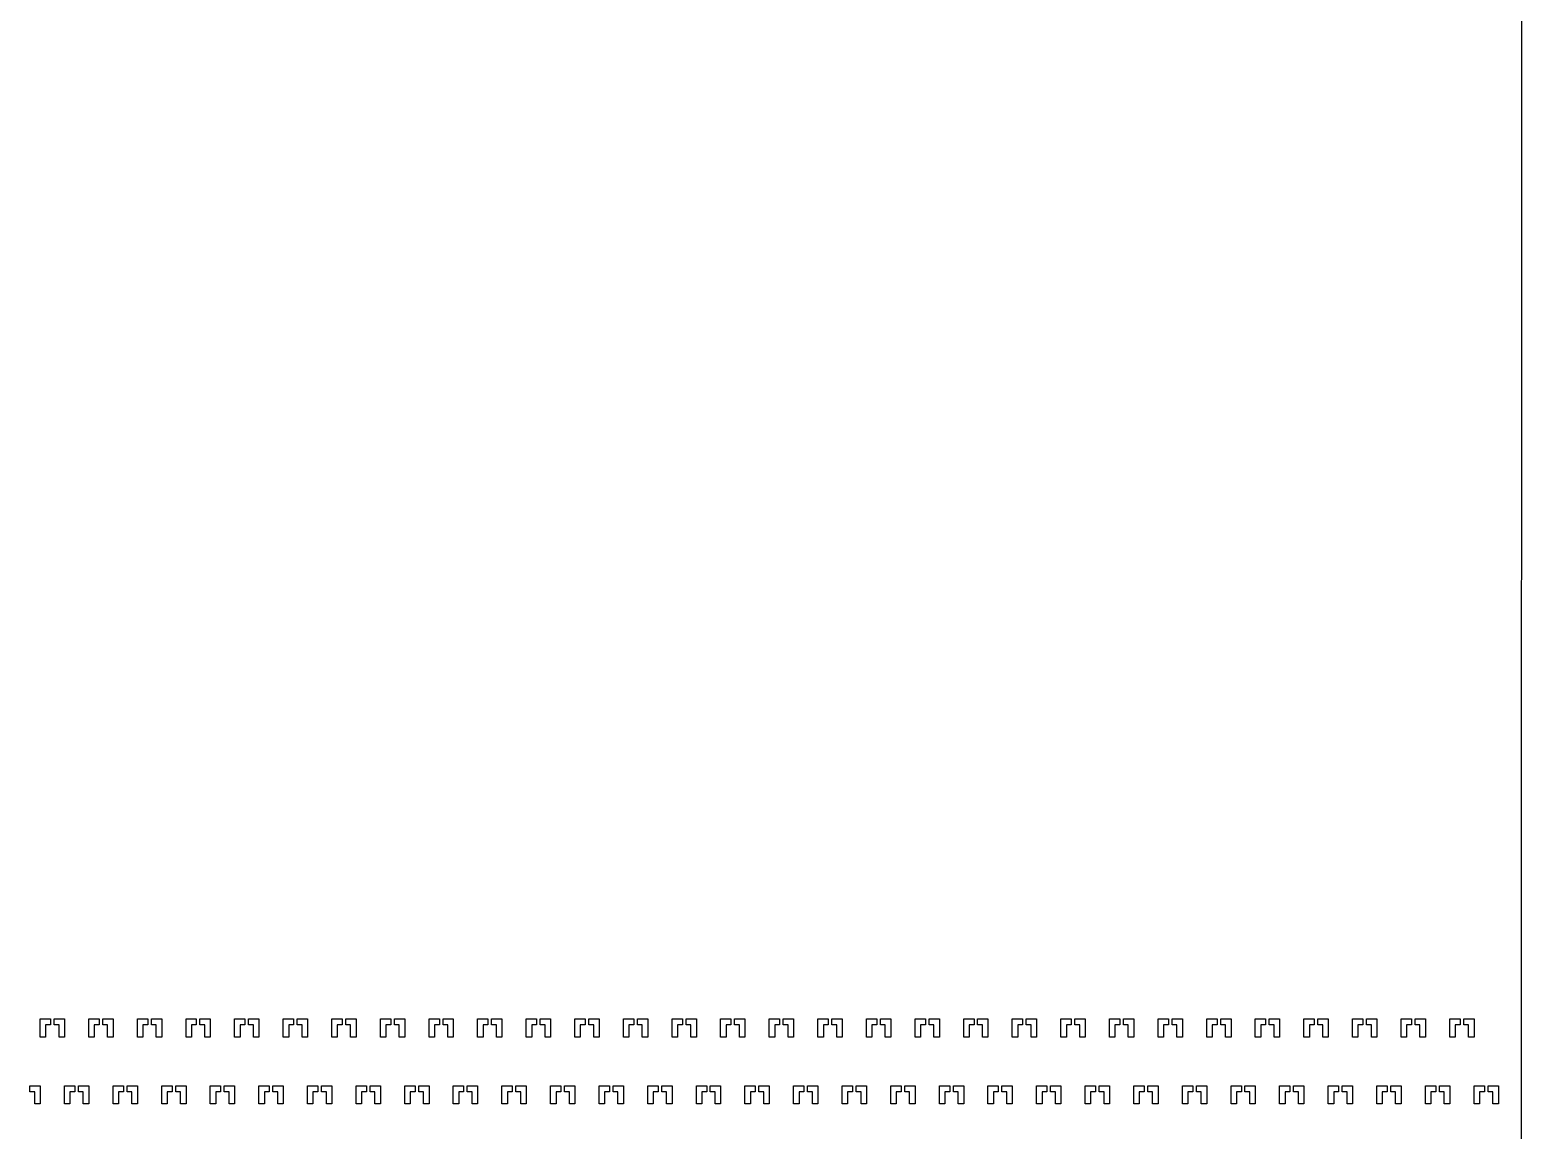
# Model space of a CAD drawing. Header units: millimetres. Extents: x 2102 to 86502, y 1818 to 64568.
# Drawn here: x 70635 to 71863, y 49872 to 50777 of the extents above; entities that cross this region are included whole.
import ezdxf

# ---------------------------------------------------------------- set-up
doc = ezdxf.new("R2010")
doc.units = ezdxf.units.MM
doc.layers.add('Layer-2', color=3, linetype='Continuous')

msp = doc.modelspace()

# ---------------------------------------------------------------- linework, layer by layer
at = {"layer": 'Layer-2'}
for p, q in [((71862.3, 45981.5), (71863.3, 52611.5)), ((70643.7, 49948.3), (70643.7, 49963.3)), ((70643.7, 49963.3), (70652.2, 49963.3)), ((70652.2, 49963.3), (70652.2, 49958.3)), ((70655.2, 49958.3), (70655.2, 49963.3)), ((70655.2, 49963.3), (70663.7, 49963.3)), ((70663.7, 49963.3), (70663.7, 49948.3)), ((70683.7, 49948.3), (70683.7, 49963.3)), ((70683.7, 49963.3), (70692.2, 49963.3)), ((70692.2, 49963.3), (70692.2, 49958.3)), ((70695.2, 49958.3), (70695.2, 49963.3)), ((70695.2, 49963.3), (70703.7, 49963.3)), ((70703.7, 49963.3), (70703.7, 49948.3)), ((70723.7, 49948.3), (70723.7, 49963.3)), ((70723.7, 49963.3), (70732.2, 49963.3)), ((70732.2, 49963.3), (70732.2, 49958.3)), ((70735.2, 49958.3), (70735.2, 49963.3)), ((70735.2, 49963.3), (70743.7, 49963.3)), ((70743.7, 49963.3), (70743.7, 49948.3)), ((70763.7, 49948.3), (70763.7, 49963.3)), ((70763.7, 49963.3), (70772.2, 49963.3)), ((70772.2, 49963.3), (70772.2, 49958.3)), ((70775.2, 49958.3), (70775.2, 49963.3)), ((70775.2, 49963.3), (70783.7, 49963.3)), ((70783.7, 49963.3), (70783.7, 49948.3)), ((70803.7, 49948.3), (70803.7, 49963.3)), ((70803.7, 49963.3), (70812.2, 49963.3)), ((70812.2, 49963.3), (70812.2, 49958.3)), ((70815.2, 49958.3), (70815.2, 49963.3)), ((70815.2, 49963.3), (70823.7, 49963.3)), ((70823.7, 49963.3), (70823.7, 49948.3)), ((70843.7, 49948.3), (70843.7, 49963.3)), ((70843.7, 49963.3), (70852.2, 49963.3)), ((70852.2, 49963.3), (70852.2, 49958.3)), ((70855.2, 49958.3), (70855.2, 49963.3)), ((70855.2, 49963.3), (70863.7, 49963.3)), ((70863.7, 49963.3), (70863.7, 49948.3)), ((70883.7, 49948.3), (70883.7, 49963.3)), ((70883.7, 49963.3), (70892.2, 49963.3)), ((70892.2, 49963.3), (70892.2, 49958.3)), ((70895.2, 49958.3), (70895.2, 49963.3)), ((70895.2, 49963.3), (70903.7, 49963.3)), ((70903.7, 49963.3), (70903.7, 49948.3)), ((70923.7, 49948.3), (70923.7, 49963.3)), ((70923.7, 49963.3), (70932.2, 49963.3)), ((70932.2, 49963.3), (70932.2, 49958.3)), ((70935.2, 49958.3), (70935.2, 49963.3)), ((70935.2, 49963.3), (70943.7, 49963.3)), ((70943.7, 49963.3), (70943.7, 49948.3)), ((70963.7, 49948.3), (70963.7, 49963.3)), ((70963.7, 49963.3), (70972.2, 49963.3)), ((70972.2, 49963.3), (70972.2, 49958.3)), ((70975.2, 49958.3), (70975.2, 49963.3)), ((70975.2, 49963.3), (70983.7, 49963.3)), ((70983.7, 49963.3), (70983.7, 49948.3)), ((71003.7, 49948.3), (71003.7, 49963.3)), ((71003.7, 49963.3), (71012.2, 49963.3)), ((71012.2, 49963.3), (71012.2, 49958.3)), ((71015.2, 49958.3), (71015.2, 49963.3)), ((71015.2, 49963.3), (71023.7, 49963.3)), ((71023.7, 49963.3), (71023.7, 49948.3)), ((71043.7, 49948.3), (71043.7, 49963.3)), ((71043.7, 49963.3), (71052.2, 49963.3)), ((71052.2, 49963.3), (71052.2, 49958.3)), ((71055.2, 49958.3), (71055.2, 49963.3)), ((71055.2, 49963.3), (71063.7, 49963.3)), ((71063.7, 49963.3), (71063.7, 49948.3)), ((71083.7, 49948.3), (71083.7, 49963.3)), ((71083.7, 49963.3), (71092.2, 49963.3)), ((71092.2, 49963.3), (71092.2, 49958.3)), ((71095.2, 49958.3), (71095.2, 49963.3)), ((71095.2, 49963.3), (71103.7, 49963.3)), ((71103.7, 49963.3), (71103.7, 49948.3)), ((71123.7, 49948.3), (71123.7, 49963.3)), ((71123.7, 49963.3), (71132.2, 49963.3)), ((71132.2, 49963.3), (71132.2, 49958.3)), ((71135.2, 49958.3), (71135.2, 49963.3)), ((71135.2, 49963.3), (71143.7, 49963.3)), ((71143.7, 49963.3), (71143.7, 49948.3)), ((71163.7, 49948.3), (71163.7, 49963.3)), ((71163.7, 49963.3), (71172.2, 49963.3)), ((71172.2, 49963.3), (71172.2, 49958.3)), ((71175.2, 49958.3), (71175.2, 49963.3)), ((71175.2, 49963.3), (71183.7, 49963.3)), ((71183.7, 49963.3), (71183.7, 49948.3)), ((71203.7, 49948.3), (71203.7, 49963.3)), ((71203.7, 49963.3), (71212.2, 49963.3)), ((71212.2, 49963.3), (71212.2, 49958.3)), ((71215.2, 49958.3), (71215.2, 49963.3)), ((71215.2, 49963.3), (71223.7, 49963.3)), ((71223.7, 49963.3), (71223.7, 49948.3)), ((71243.7, 49948.3), (71243.7, 49963.3)), ((71243.7, 49963.3), (71252.2, 49963.3)), ((71252.2, 49963.3), (71252.2, 49958.3)), ((71255.2, 49958.3), (71255.2, 49963.3)), ((71255.2, 49963.3), (71263.7, 49963.3)), ((71263.7, 49963.3), (71263.7, 49948.3)), ((71283.7, 49948.3), (71283.7, 49963.3)), ((71283.7, 49963.3), (71292.2, 49963.3)), ((71292.2, 49963.3), (71292.2, 49958.3)), ((71295.2, 49958.3), (71295.2, 49963.3)), ((71295.2, 49963.3), (71303.7, 49963.3)), ((71303.7, 49963.3), (71303.7, 49948.3)), ((71323.7, 49948.3), (71323.7, 49963.3)), ((71323.7, 49963.3), (71332.2, 49963.3)), ((71332.2, 49963.3), (71332.2, 49958.3)), ((71335.2, 49958.3), (71335.2, 49963.3)), ((71335.2, 49963.3), (71343.7, 49963.3)), ((71343.7, 49963.3), (71343.7, 49948.3)), ((71363.7, 49948.3), (71363.7, 49963.3)), ((71363.7, 49963.3), (71372.2, 49963.3)), ((71372.2, 49963.3), (71372.2, 49958.3)), ((71375.2, 49958.3), (71375.2, 49963.3)), ((71375.2, 49963.3), (71383.7, 49963.3)), ((71383.7, 49963.3), (71383.7, 49948.3)), ((71403.7, 49948.3), (71403.7, 49963.3)), ((71403.7, 49963.3), (71412.2, 49963.3)), ((71412.2, 49963.3), (71412.2, 49958.3)), ((71415.2, 49958.3), (71415.2, 49963.3)), ((71415.2, 49963.3), (71423.7, 49963.3)), ((71423.7, 49963.3), (71423.7, 49948.3)), ((71443.7, 49948.3), (71443.7, 49963.3)), ((71443.7, 49963.3), (71452.2, 49963.3)), ((71452.2, 49963.3), (71452.2, 49958.3)), ((71455.2, 49958.3), (71455.2, 49963.3)), ((71455.2, 49963.3), (71463.7, 49963.3)), ((71463.7, 49963.3), (71463.7, 49948.3)), ((71483.7, 49948.3), (71483.7, 49963.3)), ((71483.7, 49963.3), (71492.2, 49963.3)), ((71492.2, 49963.3), (71492.2, 49958.3)), ((71495.2, 49958.3), (71495.2, 49963.3)), ((71495.2, 49963.3), (71503.7, 49963.3)), ((71503.7, 49963.3), (71503.7, 49948.3)), ((71523.7, 49948.3), (71523.7, 49963.3)), ((71523.7, 49963.3), (71532.2, 49963.3)), ((71532.2, 49963.3), (71532.2, 49958.3)), ((71535.2, 49958.3), (71535.2, 49963.3)), ((71535.2, 49963.3), (71543.7, 49963.3)), ((71543.7, 49963.3), (71543.7, 49948.3)), ((71563.7, 49948.3), (71563.7, 49963.3)), ((71563.7, 49963.3), (71572.2, 49963.3)), ((71572.2, 49963.3), (71572.2, 49958.3)), ((71575.2, 49958.3), (71575.2, 49963.3)), ((71575.2, 49963.3), (71583.7, 49963.3)), ((71583.7, 49963.3), (71583.7, 49948.3)), ((71603.7, 49948.3), (71603.7, 49963.3)), ((71603.7, 49963.3), (71612.2, 49963.3)), ((71612.2, 49963.3), (71612.2, 49958.3)), ((71615.2, 49958.3), (71615.2, 49963.3)), ((71615.2, 49963.3), (71623.7, 49963.3)), ((71623.7, 49963.3), (71623.7, 49948.3)), ((71643.7, 49948.3), (71643.7, 49963.3)), ((71643.7, 49963.3), (71652.2, 49963.3)), ((71652.2, 49963.3), (71652.2, 49958.3)), ((71655.2, 49958.3), (71655.2, 49963.3)), ((71655.2, 49963.3), (71663.7, 49963.3)), ((71663.7, 49963.3), (71663.7, 49948.3)), ((71683.7, 49948.3), (71683.7, 49963.3)), ((71683.7, 49963.3), (71692.2, 49963.3)), ((71692.2, 49963.3), (71692.2, 49958.3)), ((71695.2, 49958.3), (71695.2, 49963.3)), ((71695.2, 49963.3), (71703.7, 49963.3)), ((71703.7, 49963.3), (71703.7, 49948.3)), ((71723.7, 49948.3), (71723.7, 49963.3)), ((71723.7, 49963.3), (71732.2, 49963.3)), ((71732.2, 49963.3), (71732.2, 49958.3)), ((71735.2, 49958.3), (71735.2, 49963.3)), ((71735.2, 49963.3), (71743.7, 49963.3)), ((71743.7, 49963.3), (71743.7, 49948.3)), ((71763.7, 49948.3), (71763.7, 49963.3)), ((71763.7, 49963.3), (71772.2, 49963.3)), ((71772.2, 49963.3), (71772.2, 49958.3)), ((71775.2, 49958.3), (71775.2, 49963.3)), ((71775.2, 49963.3), (71783.7, 49963.3)), ((71783.7, 49963.3), (71783.7, 49948.3)), ((71803.7, 49948.3), (71803.7, 49963.3)), ((71803.7, 49963.3), (71812.2, 49963.3)), ((71812.2, 49963.3), (71812.2, 49958.3)), ((71815.2, 49958.3), (71815.2, 49963.3)), ((71815.2, 49963.3), (71823.7, 49963.3)), ((71823.7, 49963.3), (71823.7, 49948.3)), ((70648.2, 49948.3), (70643.7, 49948.3)), ((70652.2, 49958.3), (70648.2, 49958.3)), ((70648.2, 49958.3), (70648.2, 49948.3)), ((70659.2, 49958.3), (70655.2, 49958.3)), ((70659.2, 49948.3), (70659.2, 49958.3)), ((70663.7, 49948.3), (70659.2, 49948.3)), ((70688.2, 49948.3), (70683.7, 49948.3)), ((70692.2, 49958.3), (70688.2, 49958.3)), ((70688.2, 49958.3), (70688.2, 49948.3)), ((70699.2, 49958.3), (70695.2, 49958.3)), ((70699.2, 49948.3), (70699.2, 49958.3)), ((70703.7, 49948.3), (70699.2, 49948.3)), ((70728.2, 49948.3), (70723.7, 49948.3)), ((70732.2, 49958.3), (70728.2, 49958.3)), ((70728.2, 49958.3), (70728.2, 49948.3)), ((70739.2, 49958.3), (70735.2, 49958.3)), ((70739.2, 49948.3), (70739.2, 49958.3)), ((70743.7, 49948.3), (70739.2, 49948.3)), ((70768.2, 49948.3), (70763.7, 49948.3)), ((70772.2, 49958.3), (70768.2, 49958.3)), ((70768.2, 49958.3), (70768.2, 49948.3)), ((70779.2, 49958.3), (70775.2, 49958.3)), ((70779.2, 49948.3), (70779.2, 49958.3)), ((70783.7, 49948.3), (70779.2, 49948.3)), ((70808.2, 49948.3), (70803.7, 49948.3)), ((70812.2, 49958.3), (70808.2, 49958.3)), ((70808.2, 49958.3), (70808.2, 49948.3)), ((70819.2, 49958.3), (70815.2, 49958.3)), ((70819.2, 49948.3), (70819.2, 49958.3)), ((70823.7, 49948.3), (70819.2, 49948.3)), ((70848.2, 49948.3), (70843.7, 49948.3)), ((70852.2, 49958.3), (70848.2, 49958.3)), ((70848.2, 49958.3), (70848.2, 49948.3)), ((70859.2, 49958.3), (70855.2, 49958.3)), ((70859.2, 49948.3), (70859.2, 49958.3)), ((70863.7, 49948.3), (70859.2, 49948.3)), ((70888.2, 49948.3), (70883.7, 49948.3)), ((70892.2, 49958.3), (70888.2, 49958.3)), ((70888.2, 49958.3), (70888.2, 49948.3)), ((70899.2, 49958.3), (70895.2, 49958.3)), ((70899.2, 49948.3), (70899.2, 49958.3)), ((70903.7, 49948.3), (70899.2, 49948.3)), ((70928.2, 49948.3), (70923.7, 49948.3)), ((70932.2, 49958.3), (70928.2, 49958.3)), ((70928.2, 49958.3), (70928.2, 49948.3)), ((70939.2, 49958.3), (70935.2, 49958.3)), ((70939.2, 49948.3), (70939.2, 49958.3)), ((70943.7, 49948.3), (70939.2, 49948.3)), ((70968.2, 49948.3), (70963.7, 49948.3)), ((70972.2, 49958.3), (70968.2, 49958.3)), ((70968.2, 49958.3), (70968.2, 49948.3)), ((70979.2, 49958.3), (70975.2, 49958.3)), ((70979.2, 49948.3), (70979.2, 49958.3)), ((70983.7, 49948.3), (70979.2, 49948.3)), ((71008.2, 49948.3), (71003.7, 49948.3)), ((71012.2, 49958.3), (71008.2, 49958.3)), ((71008.2, 49958.3), (71008.2, 49948.3)), ((71019.2, 49958.3), (71015.2, 49958.3)), ((71019.2, 49948.3), (71019.2, 49958.3)), ((71023.7, 49948.3), (71019.2, 49948.3)), ((71048.2, 49948.3), (71043.7, 49948.3)), ((71052.2, 49958.3), (71048.2, 49958.3)), ((71048.2, 49958.3), (71048.2, 49948.3)), ((71059.2, 49958.3), (71055.2, 49958.3)), ((71059.2, 49948.3), (71059.2, 49958.3)), ((71063.7, 49948.3), (71059.2, 49948.3)), ((71088.2, 49948.3), (71083.7, 49948.3)), ((71092.2, 49958.3), (71088.2, 49958.3)), ((71088.2, 49958.3), (71088.2, 49948.3)), ((71099.2, 49958.3), (71095.2, 49958.3)), ((71099.2, 49948.3), (71099.2, 49958.3)), ((71103.7, 49948.3), (71099.2, 49948.3)), ((71128.2, 49948.3), (71123.7, 49948.3)), ((71132.2, 49958.3), (71128.2, 49958.3)), ((71128.2, 49958.3), (71128.2, 49948.3)), ((71139.2, 49958.3), (71135.2, 49958.3)), ((71139.2, 49948.3), (71139.2, 49958.3)), ((71143.7, 49948.3), (71139.2, 49948.3)), ((71168.2, 49948.3), (71163.7, 49948.3)), ((71172.2, 49958.3), (71168.2, 49958.3)), ((71168.2, 49958.3), (71168.2, 49948.3)), ((71179.2, 49958.3), (71175.2, 49958.3)), ((71179.2, 49948.3), (71179.2, 49958.3)), ((71183.7, 49948.3), (71179.2, 49948.3)), ((71208.2, 49948.3), (71203.7, 49948.3)), ((71212.2, 49958.3), (71208.2, 49958.3)), ((71208.2, 49958.3), (71208.2, 49948.3)), ((71219.2, 49958.3), (71215.2, 49958.3)), ((71219.2, 49948.3), (71219.2, 49958.3)), ((71223.7, 49948.3), (71219.2, 49948.3)), ((71248.2, 49948.3), (71243.7, 49948.3)), ((71252.2, 49958.3), (71248.2, 49958.3)), ((71248.2, 49958.3), (71248.2, 49948.3)), ((71259.2, 49958.3), (71255.2, 49958.3)), ((71259.2, 49948.3), (71259.2, 49958.3)), ((71263.7, 49948.3), (71259.2, 49948.3)), ((71288.2, 49948.3), (71283.7, 49948.3)), ((71292.2, 49958.3), (71288.2, 49958.3)), ((71288.2, 49958.3), (71288.2, 49948.3)), ((71299.2, 49958.3), (71295.2, 49958.3)), ((71299.2, 49948.3), (71299.2, 49958.3)), ((71303.7, 49948.3), (71299.2, 49948.3)), ((71328.2, 49948.3), (71323.7, 49948.3)), ((71332.2, 49958.3), (71328.2, 49958.3)), ((71328.2, 49958.3), (71328.2, 49948.3)), ((71339.2, 49958.3), (71335.2, 49958.3)), ((71339.2, 49948.3), (71339.2, 49958.3)), ((71343.7, 49948.3), (71339.2, 49948.3)), ((71368.2, 49948.3), (71363.7, 49948.3)), ((71372.2, 49958.3), (71368.2, 49958.3)), ((71368.2, 49958.3), (71368.2, 49948.3)), ((71379.2, 49958.3), (71375.2, 49958.3)), ((71379.2, 49948.3), (71379.2, 49958.3)), ((71383.7, 49948.3), (71379.2, 49948.3)), ((71408.2, 49948.3), (71403.7, 49948.3)), ((71412.2, 49958.3), (71408.2, 49958.3)), ((71408.2, 49958.3), (71408.2, 49948.3)), ((71419.2, 49958.3), (71415.2, 49958.3)), ((71419.2, 49948.3), (71419.2, 49958.3)), ((71423.7, 49948.3), (71419.2, 49948.3)), ((71448.2, 49948.3), (71443.7, 49948.3)), ((71452.2, 49958.3), (71448.2, 49958.3)), ((71448.2, 49958.3), (71448.2, 49948.3)), ((71459.2, 49958.3), (71455.2, 49958.3)), ((71459.2, 49948.3), (71459.2, 49958.3)), ((71463.7, 49948.3), (71459.2, 49948.3)), ((71488.2, 49948.3), (71483.7, 49948.3)), ((71492.2, 49958.3), (71488.2, 49958.3)), ((71488.2, 49958.3), (71488.2, 49948.3)), ((71499.2, 49958.3), (71495.2, 49958.3)), ((71499.2, 49948.3), (71499.2, 49958.3)), ((71503.7, 49948.3), (71499.2, 49948.3)), ((71528.2, 49948.3), (71523.7, 49948.3)), ((71532.2, 49958.3), (71528.2, 49958.3)), ((71528.2, 49958.3), (71528.2, 49948.3)), ((71539.2, 49958.3), (71535.2, 49958.3)), ((71539.2, 49948.3), (71539.2, 49958.3)), ((71543.7, 49948.3), (71539.2, 49948.3)), ((71568.2, 49948.3), (71563.7, 49948.3)), ((71572.2, 49958.3), (71568.2, 49958.3)), ((71568.2, 49958.3), (71568.2, 49948.3)), ((71579.2, 49958.3), (71575.2, 49958.3)), ((71579.2, 49948.3), (71579.2, 49958.3)), ((71583.7, 49948.3), (71579.2, 49948.3)), ((71608.2, 49948.3), (71603.7, 49948.3)), ((71612.2, 49958.3), (71608.2, 49958.3)), ((71608.2, 49958.3), (71608.2, 49948.3)), ((71619.2, 49958.3), (71615.2, 49958.3)), ((71619.2, 49948.3), (71619.2, 49958.3)), ((71623.7, 49948.3), (71619.2, 49948.3)), ((71648.2, 49948.3), (71643.7, 49948.3)), ((71652.2, 49958.3), (71648.2, 49958.3)), ((71648.2, 49958.3), (71648.2, 49948.3)), ((71659.2, 49958.3), (71655.2, 49958.3)), ((71659.2, 49948.3), (71659.2, 49958.3)), ((71663.7, 49948.3), (71659.2, 49948.3)), ((71688.2, 49948.3), (71683.7, 49948.3)), ((71692.2, 49958.3), (71688.2, 49958.3)), ((71688.2, 49958.3), (71688.2, 49948.3)), ((71699.2, 49958.3), (71695.2, 49958.3)), ((71699.2, 49948.3), (71699.2, 49958.3)), ((71703.7, 49948.3), (71699.2, 49948.3)), ((71728.2, 49948.3), (71723.7, 49948.3)), ((71732.2, 49958.3), (71728.2, 49958.3)), ((71728.2, 49958.3), (71728.2, 49948.3)), ((71739.2, 49958.3), (71735.2, 49958.3)), ((71739.2, 49948.3), (71739.2, 49958.3)), ((71743.7, 49948.3), (71739.2, 49948.3)), ((71768.2, 49948.3), (71763.7, 49948.3)), ((71772.2, 49958.3), (71768.2, 49958.3)), ((71768.2, 49958.3), (71768.2, 49948.3)), ((71779.2, 49958.3), (71775.2, 49958.3)), ((71779.2, 49948.3), (71779.2, 49958.3)), ((71783.7, 49948.3), (71779.2, 49948.3)), ((71808.2, 49948.3), (71803.7, 49948.3)), ((71812.2, 49958.3), (71808.2, 49958.3)), ((71808.2, 49958.3), (71808.2, 49948.3)), ((71819.2, 49958.3), (71815.2, 49958.3)), ((71819.2, 49948.3), (71819.2, 49958.3)), ((71823.7, 49948.3), (71819.2, 49948.3)), ((70635.2, 49903.3), (70635.2, 49908.3)), ((70635.2, 49908.3), (70643.7, 49908.3)), ((70639.2, 49903.3), (70635.2, 49903.3)), ((70639.2, 49893.3), (70639.2, 49903.3)), ((70643.7, 49908.3), (70643.7, 49893.3)), ((70663.7, 49893.3), (70663.7, 49908.3)), ((70663.7, 49908.3), (70672.2, 49908.3)), ((70672.2, 49903.3), (70668.2, 49903.3)), ((70668.2, 49903.3), (70668.2, 49893.3)), ((70672.2, 49908.3), (70672.2, 49903.3)), ((70675.2, 49903.3), (70675.2, 49908.3)), ((70675.2, 49908.3), (70683.7, 49908.3)), ((70679.2, 49903.3), (70675.2, 49903.3)), ((70679.2, 49893.3), (70679.2, 49903.3)), ((70683.7, 49908.3), (70683.7, 49893.3)), ((70703.7, 49893.3), (70703.7, 49908.3)), ((70703.7, 49908.3), (70712.2, 49908.3)), ((70712.2, 49903.3), (70708.2, 49903.3)), ((70708.2, 49903.3), (70708.2, 49893.3)), ((70712.2, 49908.3), (70712.2, 49903.3)), ((70715.2, 49903.3), (70715.2, 49908.3)), ((70715.2, 49908.3), (70723.7, 49908.3)), ((70719.2, 49903.3), (70715.2, 49903.3)), ((70719.2, 49893.3), (70719.2, 49903.3)), ((70723.7, 49908.3), (70723.7, 49893.3)), ((70743.7, 49893.3), (70743.7, 49908.3)), ((70743.7, 49908.3), (70752.2, 49908.3)), ((70752.2, 49903.3), (70748.2, 49903.3)), ((70748.2, 49903.3), (70748.2, 49893.3)), ((70752.2, 49908.3), (70752.2, 49903.3)), ((70755.2, 49903.3), (70755.2, 49908.3)), ((70755.2, 49908.3), (70763.7, 49908.3)), ((70759.2, 49903.3), (70755.2, 49903.3)), ((70759.2, 49893.3), (70759.2, 49903.3)), ((70763.7, 49908.3), (70763.7, 49893.3)), ((70783.7, 49893.3), (70783.7, 49908.3)), ((70783.7, 49908.3), (70792.2, 49908.3)), ((70792.2, 49903.3), (70788.2, 49903.3)), ((70788.2, 49903.3), (70788.2, 49893.3)), ((70792.2, 49908.3), (70792.2, 49903.3)), ((70795.2, 49903.3), (70795.2, 49908.3)), ((70795.2, 49908.3), (70803.7, 49908.3)), ((70799.2, 49903.3), (70795.2, 49903.3)), ((70799.2, 49893.3), (70799.2, 49903.3)), ((70803.7, 49908.3), (70803.7, 49893.3)), ((70823.7, 49893.3), (70823.7, 49908.3)), ((70823.7, 49908.3), (70832.2, 49908.3)), ((70832.2, 49903.3), (70828.2, 49903.3)), ((70828.2, 49903.3), (70828.2, 49893.3)), ((70832.2, 49908.3), (70832.2, 49903.3)), ((70835.2, 49903.3), (70835.2, 49908.3)), ((70835.2, 49908.3), (70843.7, 49908.3)), ((70839.2, 49903.3), (70835.2, 49903.3)), ((70839.2, 49893.3), (70839.2, 49903.3)), ((70843.7, 49908.3), (70843.7, 49893.3)), ((70863.7, 49893.3), (70863.7, 49908.3)), ((70863.7, 49908.3), (70872.2, 49908.3)), ((70872.2, 49903.3), (70868.2, 49903.3)), ((70868.2, 49903.3), (70868.2, 49893.3)), ((70872.2, 49908.3), (70872.2, 49903.3)), ((70875.2, 49903.3), (70875.2, 49908.3)), ((70875.2, 49908.3), (70883.7, 49908.3)), ((70879.2, 49903.3), (70875.2, 49903.3)), ((70879.2, 49893.3), (70879.2, 49903.3)), ((70883.7, 49908.3), (70883.7, 49893.3)), ((70903.7, 49893.3), (70903.7, 49908.3)), ((70903.7, 49908.3), (70912.2, 49908.3)), ((70912.2, 49903.3), (70908.2, 49903.3)), ((70908.2, 49903.3), (70908.2, 49893.3)), ((70912.2, 49908.3), (70912.2, 49903.3)), ((70915.2, 49903.3), (70915.2, 49908.3)), ((70915.2, 49908.3), (70923.7, 49908.3)), ((70919.2, 49903.3), (70915.2, 49903.3)), ((70919.2, 49893.3), (70919.2, 49903.3)), ((70923.7, 49908.3), (70923.7, 49893.3)), ((70943.7, 49893.3), (70943.7, 49908.3)), ((70943.7, 49908.3), (70952.2, 49908.3)), ((70952.2, 49903.3), (70948.2, 49903.3)), ((70948.2, 49903.3), (70948.2, 49893.3)), ((70952.2, 49908.3), (70952.2, 49903.3)), ((70955.2, 49903.3), (70955.2, 49908.3)), ((70955.2, 49908.3), (70963.7, 49908.3)), ((70959.2, 49903.3), (70955.2, 49903.3)), ((70959.2, 49893.3), (70959.2, 49903.3)), ((70963.7, 49908.3), (70963.7, 49893.3)), ((70983.7, 49893.3), (70983.7, 49908.3)), ((70983.7, 49908.3), (70992.2, 49908.3)), ((70992.2, 49903.3), (70988.2, 49903.3)), ((70988.2, 49903.3), (70988.2, 49893.3)), ((70992.2, 49908.3), (70992.2, 49903.3)), ((70995.2, 49903.3), (70995.2, 49908.3)), ((70995.2, 49908.3), (71003.7, 49908.3)), ((70999.2, 49903.3), (70995.2, 49903.3)), ((70999.2, 49893.3), (70999.2, 49903.3)), ((71003.7, 49908.3), (71003.7, 49893.3)), ((71023.7, 49893.3), (71023.7, 49908.3)), ((71023.7, 49908.3), (71032.2, 49908.3)), ((71032.2, 49903.3), (71028.2, 49903.3)), ((71028.2, 49903.3), (71028.2, 49893.3)), ((71032.2, 49908.3), (71032.2, 49903.3)), ((71035.2, 49903.3), (71035.2, 49908.3)), ((71035.2, 49908.3), (71043.7, 49908.3)), ((71039.2, 49903.3), (71035.2, 49903.3)), ((71039.2, 49893.3), (71039.2, 49903.3)), ((71043.7, 49908.3), (71043.7, 49893.3)), ((71063.7, 49893.3), (71063.7, 49908.3)), ((71063.7, 49908.3), (71072.2, 49908.3)), ((71072.2, 49903.3), (71068.2, 49903.3)), ((71068.2, 49903.3), (71068.2, 49893.3)), ((71072.2, 49908.3), (71072.2, 49903.3)), ((71075.2, 49903.3), (71075.2, 49908.3)), ((71075.2, 49908.3), (71083.7, 49908.3)), ((71079.2, 49903.3), (71075.2, 49903.3)), ((71079.2, 49893.3), (71079.2, 49903.3)), ((71083.7, 49908.3), (71083.7, 49893.3)), ((71103.7, 49893.3), (71103.7, 49908.3)), ((71103.7, 49908.3), (71112.2, 49908.3)), ((71112.2, 49903.3), (71108.2, 49903.3)), ((71108.2, 49903.3), (71108.2, 49893.3)), ((71112.2, 49908.3), (71112.2, 49903.3)), ((71115.2, 49903.3), (71115.2, 49908.3)), ((71115.2, 49908.3), (71123.7, 49908.3)), ((71119.2, 49903.3), (71115.2, 49903.3)), ((71119.2, 49893.3), (71119.2, 49903.3)), ((71123.7, 49908.3), (71123.7, 49893.3)), ((71143.7, 49893.3), (71143.7, 49908.3)), ((71143.7, 49908.3), (71152.2, 49908.3)), ((71152.2, 49903.3), (71148.2, 49903.3)), ((71148.2, 49903.3), (71148.2, 49893.3)), ((71152.2, 49908.3), (71152.2, 49903.3)), ((71155.2, 49903.3), (71155.2, 49908.3)), ((71155.2, 49908.3), (71163.7, 49908.3)), ((71159.2, 49903.3), (71155.2, 49903.3)), ((71159.2, 49893.3), (71159.2, 49903.3)), ((71163.7, 49908.3), (71163.7, 49893.3)), ((71183.7, 49893.3), (71183.7, 49908.3)), ((71183.7, 49908.3), (71192.2, 49908.3)), ((71192.2, 49903.3), (71188.2, 49903.3)), ((71188.2, 49903.3), (71188.2, 49893.3)), ((71192.2, 49908.3), (71192.2, 49903.3)), ((71195.2, 49903.3), (71195.2, 49908.3)), ((71195.2, 49908.3), (71203.7, 49908.3)), ((71199.2, 49903.3), (71195.2, 49903.3)), ((71199.2, 49893.3), (71199.2, 49903.3)), ((71203.7, 49908.3), (71203.7, 49893.3)), ((71223.7, 49893.3), (71223.7, 49908.3)), ((71223.7, 49908.3), (71232.2, 49908.3)), ((71232.2, 49903.3), (71228.2, 49903.3)), ((71228.2, 49903.3), (71228.2, 49893.3)), ((71232.2, 49908.3), (71232.2, 49903.3)), ((71235.2, 49903.3), (71235.2, 49908.3)), ((71235.2, 49908.3), (71243.7, 49908.3)), ((71239.2, 49903.3), (71235.2, 49903.3)), ((71239.2, 49893.3), (71239.2, 49903.3)), ((71243.7, 49908.3), (71243.7, 49893.3)), ((71263.7, 49893.3), (71263.7, 49908.3)), ((71263.7, 49908.3), (71272.2, 49908.3)), ((71272.2, 49903.3), (71268.2, 49903.3)), ((71268.2, 49903.3), (71268.2, 49893.3)), ((71272.2, 49908.3), (71272.2, 49903.3)), ((71275.2, 49903.3), (71275.2, 49908.3)), ((71275.2, 49908.3), (71283.7, 49908.3)), ((71279.2, 49903.3), (71275.2, 49903.3)), ((71279.2, 49893.3), (71279.2, 49903.3)), ((71283.7, 49908.3), (71283.7, 49893.3)), ((71303.7, 49893.3), (71303.7, 49908.3)), ((71303.7, 49908.3), (71312.2, 49908.3)), ((71312.2, 49903.3), (71308.2, 49903.3)), ((71308.2, 49903.3), (71308.2, 49893.3)), ((71312.2, 49908.3), (71312.2, 49903.3)), ((71315.2, 49903.3), (71315.2, 49908.3)), ((71315.2, 49908.3), (71323.7, 49908.3)), ((71319.2, 49903.3), (71315.2, 49903.3)), ((71319.2, 49893.3), (71319.2, 49903.3)), ((71323.7, 49908.3), (71323.7, 49893.3)), ((71343.7, 49893.3), (71343.7, 49908.3)), ((71343.7, 49908.3), (71352.2, 49908.3)), ((71352.2, 49903.3), (71348.2, 49903.3)), ((71348.2, 49903.3), (71348.2, 49893.3)), ((71352.2, 49908.3), (71352.2, 49903.3)), ((71355.2, 49903.3), (71355.2, 49908.3)), ((71355.2, 49908.3), (71363.7, 49908.3)), ((71359.2, 49903.3), (71355.2, 49903.3)), ((71359.2, 49893.3), (71359.2, 49903.3)), ((71363.7, 49908.3), (71363.7, 49893.3)), ((71383.7, 49893.3), (71383.7, 49908.3)), ((71383.7, 49908.3), (71392.2, 49908.3)), ((71392.2, 49903.3), (71388.2, 49903.3)), ((71388.2, 49903.3), (71388.2, 49893.3)), ((71392.2, 49908.3), (71392.2, 49903.3)), ((71395.2, 49903.3), (71395.2, 49908.3)), ((71395.2, 49908.3), (71403.7, 49908.3)), ((71399.2, 49903.3), (71395.2, 49903.3)), ((71399.2, 49893.3), (71399.2, 49903.3)), ((71403.7, 49908.3), (71403.7, 49893.3)), ((71423.7, 49893.3), (71423.7, 49908.3)), ((71423.7, 49908.3), (71432.2, 49908.3)), ((71432.2, 49903.3), (71428.2, 49903.3)), ((71428.2, 49903.3), (71428.2, 49893.3)), ((71432.2, 49908.3), (71432.2, 49903.3)), ((71435.2, 49903.3), (71435.2, 49908.3)), ((71435.2, 49908.3), (71443.7, 49908.3)), ((71439.2, 49903.3), (71435.2, 49903.3)), ((71439.2, 49893.3), (71439.2, 49903.3)), ((71443.7, 49908.3), (71443.7, 49893.3)), ((71463.7, 49893.3), (71463.7, 49908.3)), ((71463.7, 49908.3), (71472.2, 49908.3)), ((71472.2, 49903.3), (71468.2, 49903.3)), ((71468.2, 49903.3), (71468.2, 49893.3)), ((71472.2, 49908.3), (71472.2, 49903.3)), ((71475.2, 49903.3), (71475.2, 49908.3)), ((71475.2, 49908.3), (71483.7, 49908.3)), ((71479.2, 49903.3), (71475.2, 49903.3)), ((71479.2, 49893.3), (71479.2, 49903.3)), ((71483.7, 49908.3), (71483.7, 49893.3)), ((71503.7, 49893.3), (71503.7, 49908.3)), ((71503.7, 49908.3), (71512.2, 49908.3)), ((71512.2, 49903.3), (71508.2, 49903.3)), ((71508.2, 49903.3), (71508.2, 49893.3)), ((71512.2, 49908.3), (71512.2, 49903.3)), ((71515.2, 49903.3), (71515.2, 49908.3)), ((71515.2, 49908.3), (71523.7, 49908.3)), ((71519.2, 49903.3), (71515.2, 49903.3)), ((71519.2, 49893.3), (71519.2, 49903.3)), ((71523.7, 49908.3), (71523.7, 49893.3)), ((71543.7, 49893.3), (71543.7, 49908.3)), ((71543.7, 49908.3), (71552.2, 49908.3)), ((71552.2, 49903.3), (71548.2, 49903.3)), ((71548.2, 49903.3), (71548.2, 49893.3)), ((71552.2, 49908.3), (71552.2, 49903.3)), ((71555.2, 49903.3), (71555.2, 49908.3)), ((71555.2, 49908.3), (71563.7, 49908.3)), ((71559.2, 49903.3), (71555.2, 49903.3)), ((71559.2, 49893.3), (71559.2, 49903.3)), ((71563.7, 49908.3), (71563.7, 49893.3)), ((71583.7, 49893.3), (71583.7, 49908.3)), ((71583.7, 49908.3), (71592.2, 49908.3)), ((71592.2, 49903.3), (71588.2, 49903.3)), ((71588.2, 49903.3), (71588.2, 49893.3)), ((71592.2, 49908.3), (71592.2, 49903.3)), ((71595.2, 49903.3), (71595.2, 49908.3)), ((71595.2, 49908.3), (71603.7, 49908.3)), ((71599.2, 49903.3), (71595.2, 49903.3)), ((71599.2, 49893.3), (71599.2, 49903.3)), ((71603.7, 49908.3), (71603.7, 49893.3)), ((71623.7, 49893.3), (71623.7, 49908.3)), ((71623.7, 49908.3), (71632.2, 49908.3)), ((71632.2, 49903.3), (71628.2, 49903.3)), ((71628.2, 49903.3), (71628.2, 49893.3)), ((71632.2, 49908.3), (71632.2, 49903.3)), ((71635.2, 49903.3), (71635.2, 49908.3)), ((71635.2, 49908.3), (71643.7, 49908.3)), ((71639.2, 49903.3), (71635.2, 49903.3)), ((71639.2, 49893.3), (71639.2, 49903.3)), ((71643.7, 49908.3), (71643.7, 49893.3)), ((71663.7, 49893.3), (71663.7, 49908.3)), ((71663.7, 49908.3), (71672.2, 49908.3)), ((71672.2, 49903.3), (71668.2, 49903.3)), ((71668.2, 49903.3), (71668.2, 49893.3)), ((71672.2, 49908.3), (71672.2, 49903.3)), ((71675.2, 49903.3), (71675.2, 49908.3)), ((71675.2, 49908.3), (71683.7, 49908.3)), ((71679.2, 49903.3), (71675.2, 49903.3)), ((71679.2, 49893.3), (71679.2, 49903.3)), ((71683.7, 49908.3), (71683.7, 49893.3)), ((71703.7, 49893.3), (71703.7, 49908.3)), ((71703.7, 49908.3), (71712.2, 49908.3)), ((71712.2, 49903.3), (71708.2, 49903.3)), ((71708.2, 49903.3), (71708.2, 49893.3)), ((71712.2, 49908.3), (71712.2, 49903.3)), ((71715.2, 49903.3), (71715.2, 49908.3)), ((71715.2, 49908.3), (71723.7, 49908.3)), ((71719.2, 49903.3), (71715.2, 49903.3)), ((71719.2, 49893.3), (71719.2, 49903.3)), ((71723.7, 49908.3), (71723.7, 49893.3)), ((71743.7, 49893.3), (71743.7, 49908.3)), ((71743.7, 49908.3), (71752.2, 49908.3)), ((71752.2, 49903.3), (71748.2, 49903.3)), ((71748.2, 49903.3), (71748.2, 49893.3)), ((71752.2, 49908.3), (71752.2, 49903.3)), ((71755.2, 49903.3), (71755.2, 49908.3)), ((71755.2, 49908.3), (71763.7, 49908.3)), ((71759.2, 49903.3), (71755.2, 49903.3)), ((71759.2, 49893.3), (71759.2, 49903.3)), ((71763.7, 49908.3), (71763.7, 49893.3)), ((71783.7, 49893.3), (71783.7, 49908.3)), ((71783.7, 49908.3), (71792.2, 49908.3)), ((71792.2, 49903.3), (71788.2, 49903.3)), ((71788.2, 49903.3), (71788.2, 49893.3)), ((71792.2, 49908.3), (71792.2, 49903.3)), ((71795.2, 49903.3), (71795.2, 49908.3)), ((71795.2, 49908.3), (71803.7, 49908.3)), ((71799.2, 49903.3), (71795.2, 49903.3)), ((71799.2, 49893.3), (71799.2, 49903.3)), ((71803.7, 49908.3), (71803.7, 49893.3)), ((71823.7, 49893.3), (71823.7, 49908.3)), ((71823.7, 49908.3), (71832.2, 49908.3)), ((71832.2, 49903.3), (71828.2, 49903.3)), ((71828.2, 49903.3), (71828.2, 49893.3)), ((71832.2, 49908.3), (71832.2, 49903.3)), ((71835.2, 49903.3), (71835.2, 49908.3)), ((71835.2, 49908.3), (71843.7, 49908.3)), ((71839.2, 49903.3), (71835.2, 49903.3)), ((71839.2, 49893.3), (71839.2, 49903.3)), ((71843.7, 49908.3), (71843.7, 49893.3)), ((70643.7, 49893.3), (70639.2, 49893.3)), ((70668.2, 49893.3), (70663.7, 49893.3)), ((70683.7, 49893.3), (70679.2, 49893.3)), ((70708.2, 49893.3), (70703.7, 49893.3)), ((70723.7, 49893.3), (70719.2, 49893.3)), ((70748.2, 49893.3), (70743.7, 49893.3)), ((70763.7, 49893.3), (70759.2, 49893.3)), ((70788.2, 49893.3), (70783.7, 49893.3)), ((70803.7, 49893.3), (70799.2, 49893.3)), ((70828.2, 49893.3), (70823.7, 49893.3)), ((70843.7, 49893.3), (70839.2, 49893.3)), ((70868.2, 49893.3), (70863.7, 49893.3)), ((70883.7, 49893.3), (70879.2, 49893.3)), ((70908.2, 49893.3), (70903.7, 49893.3)), ((70923.7, 49893.3), (70919.2, 49893.3)), ((70948.2, 49893.3), (70943.7, 49893.3)), ((70963.7, 49893.3), (70959.2, 49893.3)), ((70988.2, 49893.3), (70983.7, 49893.3)), ((71003.7, 49893.3), (70999.2, 49893.3)), ((71028.2, 49893.3), (71023.7, 49893.3)), ((71043.7, 49893.3), (71039.2, 49893.3)), ((71068.2, 49893.3), (71063.7, 49893.3)), ((71083.7, 49893.3), (71079.2, 49893.3)), ((71108.2, 49893.3), (71103.7, 49893.3)), ((71123.7, 49893.3), (71119.2, 49893.3)), ((71148.2, 49893.3), (71143.7, 49893.3)), ((71163.7, 49893.3), (71159.2, 49893.3)), ((71188.2, 49893.3), (71183.7, 49893.3)), ((71203.7, 49893.3), (71199.2, 49893.3)), ((71228.2, 49893.3), (71223.7, 49893.3)), ((71243.7, 49893.3), (71239.2, 49893.3)), ((71268.2, 49893.3), (71263.7, 49893.3)), ((71283.7, 49893.3), (71279.2, 49893.3)), ((71308.2, 49893.3), (71303.7, 49893.3)), ((71323.7, 49893.3), (71319.2, 49893.3)), ((71348.2, 49893.3), (71343.7, 49893.3)), ((71363.7, 49893.3), (71359.2, 49893.3)), ((71388.2, 49893.3), (71383.7, 49893.3)), ((71403.7, 49893.3), (71399.2, 49893.3)), ((71428.2, 49893.3), (71423.7, 49893.3)), ((71443.7, 49893.3), (71439.2, 49893.3)), ((71468.2, 49893.3), (71463.7, 49893.3)), ((71483.7, 49893.3), (71479.2, 49893.3)), ((71508.2, 49893.3), (71503.7, 49893.3)), ((71523.7, 49893.3), (71519.2, 49893.3)), ((71548.2, 49893.3), (71543.7, 49893.3)), ((71563.7, 49893.3), (71559.2, 49893.3)), ((71588.2, 49893.3), (71583.7, 49893.3)), ((71603.7, 49893.3), (71599.2, 49893.3)), ((71628.2, 49893.3), (71623.7, 49893.3)), ((71643.7, 49893.3), (71639.2, 49893.3)), ((71668.2, 49893.3), (71663.7, 49893.3)), ((71683.7, 49893.3), (71679.2, 49893.3)), ((71708.2, 49893.3), (71703.7, 49893.3)), ((71723.7, 49893.3), (71719.2, 49893.3)), ((71748.2, 49893.3), (71743.7, 49893.3)), ((71763.7, 49893.3), (71759.2, 49893.3)), ((71788.2, 49893.3), (71783.7, 49893.3)), ((71803.7, 49893.3), (71799.2, 49893.3)), ((71828.2, 49893.3), (71823.7, 49893.3)), ((71843.7, 49893.3), (71839.2, 49893.3))]:
    msp.add_line(p, q, dxfattribs=at)

doc.saveas('drawing.dxf')
